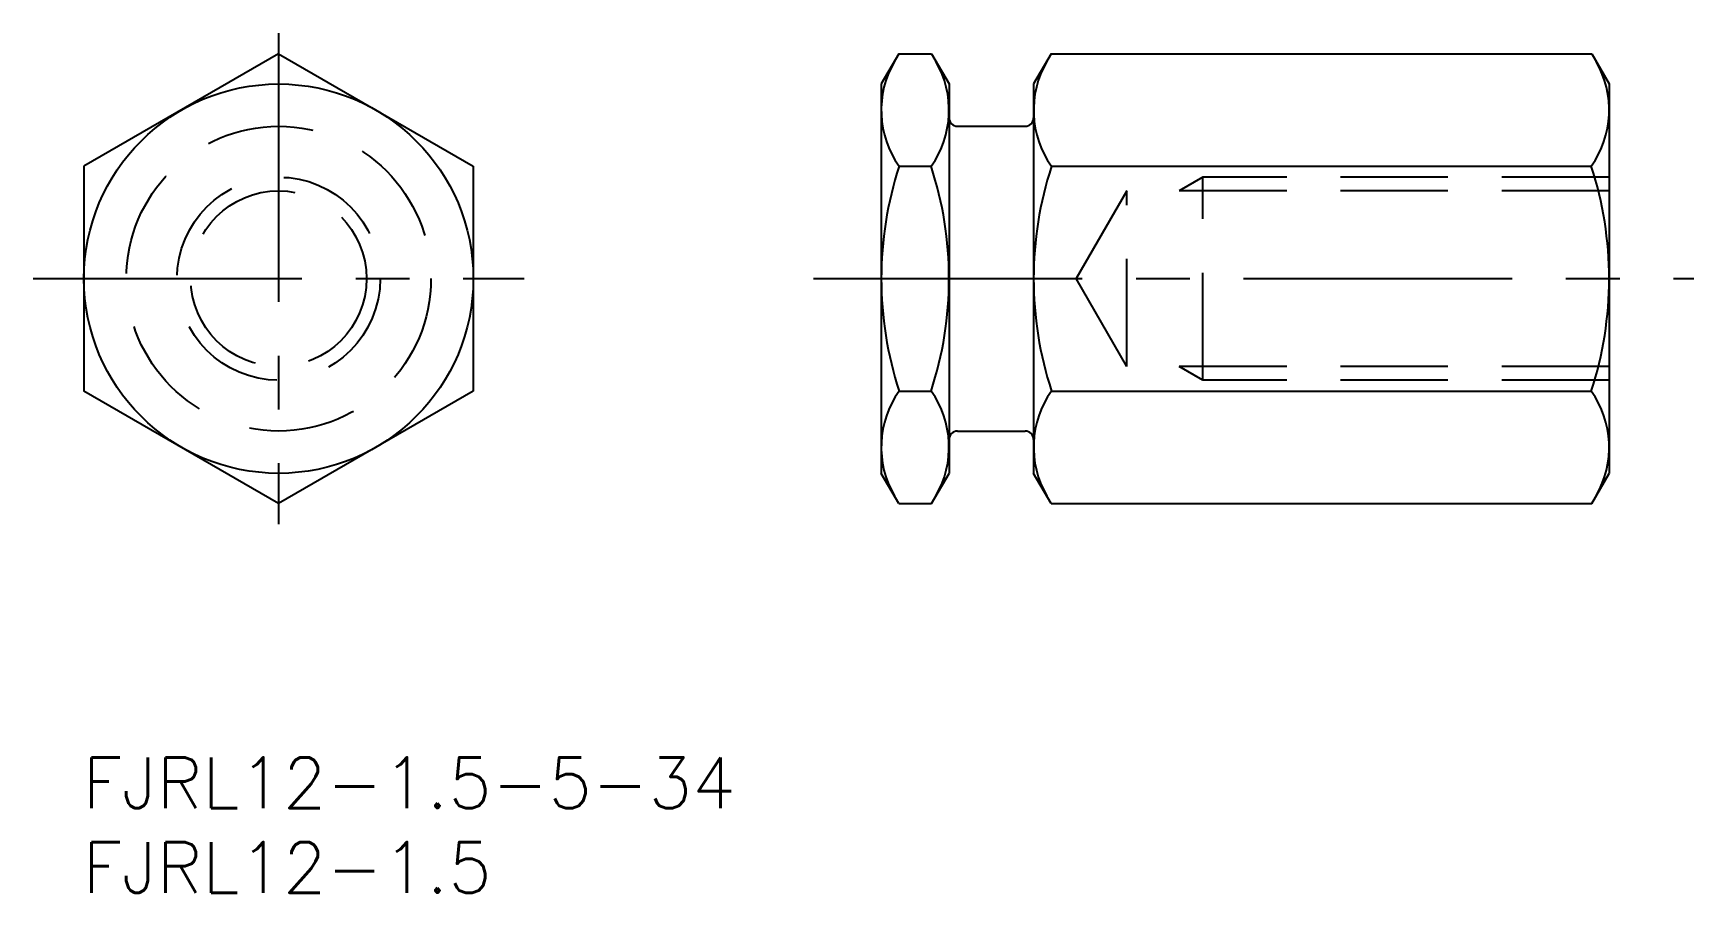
# Model space of a CAD drawing. Extents: x -2.9 to 95.2, y -8 to 42.8.
import ezdxf

# ---------------------------------------------------------------- set-up
doc = ezdxf.new("R2010")
doc.units = 0
doc.header["$LTSCALE"] = 0.5
doc.linetypes.add('CENTER', pattern=[50.8, 31.75, -6.35, 6.35, -6.35])
doc.linetypes.add('DASHED', pattern=[19.05, 12.7, -6.35])
for name, color, linetype in [('MSM_CENTER', 1, 'CENTER'), ('MSM_CONTINUOUS', 7, 'CONTINUOUS'), ('MSM_DASHED', 4, 'DASHED'), ('MSM_PART_NUMBER', 7, 'CONTINUOUS')]:
    doc.layers.add(name, color=color, linetype=linetype)
doc.styles.get("Standard").update_dxf_attribs({"font": 'txt.shx', "height": 3, "bigfont": 'bigfont.shx'})

# ---------------------------------------------------------------- blocks, each defined once
blk = doc.blocks.new('*U15')
at = {"layer": 'MSM_PART_NUMBER'}
blk.add_text('FJRL12-1.5-5-34', height=3, dxfattribs=at).set_placement((0, -3))
blk = doc.blocks.new('*U16')
at = {"layer": 'MSM_PART_NUMBER'}
blk.add_text('FJRL12-1.5', height=3, dxfattribs=at).set_placement((0, -8))

msp = doc.modelspace()

# ---------------------------------------------------------------- linework, layer by layer
at = {"layer": 'MSM_CENTER'}
for p, q in [((11.577, 42.779), (11.577, 13.779)), ((-2.923, 28.279), (26.077, 28.279)), ((43.18, 28.279), (95.18, 28.279))]:
    msp.add_line(p, q, dxfattribs=at)
at = {"layer": 'MSM_CONTINUOUS'}
for p, q in [((11.577, 41.558), (0.077, 34.919)), ((11.577, 41.558), (23.077, 34.919)), ((48.207, 41.558), (47.18, 39.779)), ((48.207, 41.558), (50.153, 41.558)), ((50.153, 41.558), (51.18, 39.779)), ((57.207, 41.558), (56.18, 39.779)), ((57.207, 41.558), (89.153, 41.558)), ((89.153, 41.558), (90.18, 39.779)), ((47.18, 39.779), (47.18, 16.779)), ((51.18, 39.779), (51.18, 16.779)), ((56.18, 39.779), (56.18, 16.779)), ((90.18, 39.779), (90.18, 16.779)), ((5.827, 38.238), (5.827, 38.238)), ((51.68, 37.279), (55.68, 37.279)), ((0.077, 34.919), (0.077, 21.64)), ((23.077, 34.919), (23.077, 21.64)), ((48.235, 34.919), (50.125, 34.919)), ((57.235, 34.919), (89.125, 34.919)), ((11.577, 15), (0.077, 21.64)), ((23.077, 21.64), (11.577, 15)), ((48.235, 21.64), (50.125, 21.64)), ((57.235, 21.64), (89.125, 21.64)), ((51.68, 19.279), (55.68, 19.279)), ((48.207, 15), (47.18, 16.779)), ((50.153, 15), (51.18, 16.779)), ((57.207, 15), (56.18, 16.779)), ((89.153, 15), (90.18, 16.779)), ((48.207, 15), (50.153, 15)), ((57.207, 15), (89.153, 15))]:
    msp.add_line(p, q, dxfattribs=at)
msp.add_circle((11.577, 28.279), 11.5, dxfattribs=at)
for centre, radius, start, end in [((52.93, 38.238), 5.75, 150, 215.26441), ((45.43, 38.238), 5.75, 324.7356, 30), ((61.93, 38.238), 5.75, 150, 215.26441), ((84.43, 38.238), 5.75, 324.7356, 30), ((51.68, 37.779), 0.5, 180, 270), ((55.68, 37.779), 0.5, 270, 0), ((68.597, 28.279), 21.417, 161.94029, 198.05972), ((29.762, 28.279), 21.417, 341.94028, 18.05972), ((77.597, 28.279), 21.417, 161.94029, 198.05972), ((68.762, 28.279), 21.417, 341.94028, 18.05972), ((52.93, 18.32), 5.75, 144.7356, 210), ((45.43, 18.32), 5.75, 330, 35.2644), ((61.93, 18.32), 5.75, 144.7356, 210), ((84.43, 18.32), 5.75, 330, 35.2644), ((51.68, 18.779), 0.5, 90, 180), ((55.68, 18.779), 0.5, 0, 90)]:
    msp.add_arc(centre, radius, start, end, dxfattribs=at)
at = {"layer": 'MSM_DASHED'}
for p, q in [((61.68, 33.467), (58.684, 28.279)), ((90.18, 33.467), (61.68, 33.467)), ((61.68, 23.091), (61.68, 33.467)), ((66.18, 34.279), (64.773, 33.467)), ((90.18, 34.279), (66.18, 34.279)), ((66.18, 22.279), (66.18, 34.279)), ((61.68, 23.091), (58.684, 28.279)), ((90.18, 23.091), (61.68, 23.091)), ((66.18, 22.279), (64.773, 23.091)), ((90.18, 22.279), (66.18, 22.279))]:
    msp.add_line(p, q, dxfattribs=at)
for radius in [9, 6, 5.188]:
    msp.add_circle((11.577, 28.279), radius, dxfattribs=at)

# ---------------------------------------------------------------- block references
at = {"layer": 'MSM_CONTINUOUS'}
for name in ['*U15', '*U16']:
    msp.add_blockref(name, (0, 0), dxfattribs=at)

doc.saveas('drawing.dxf')
